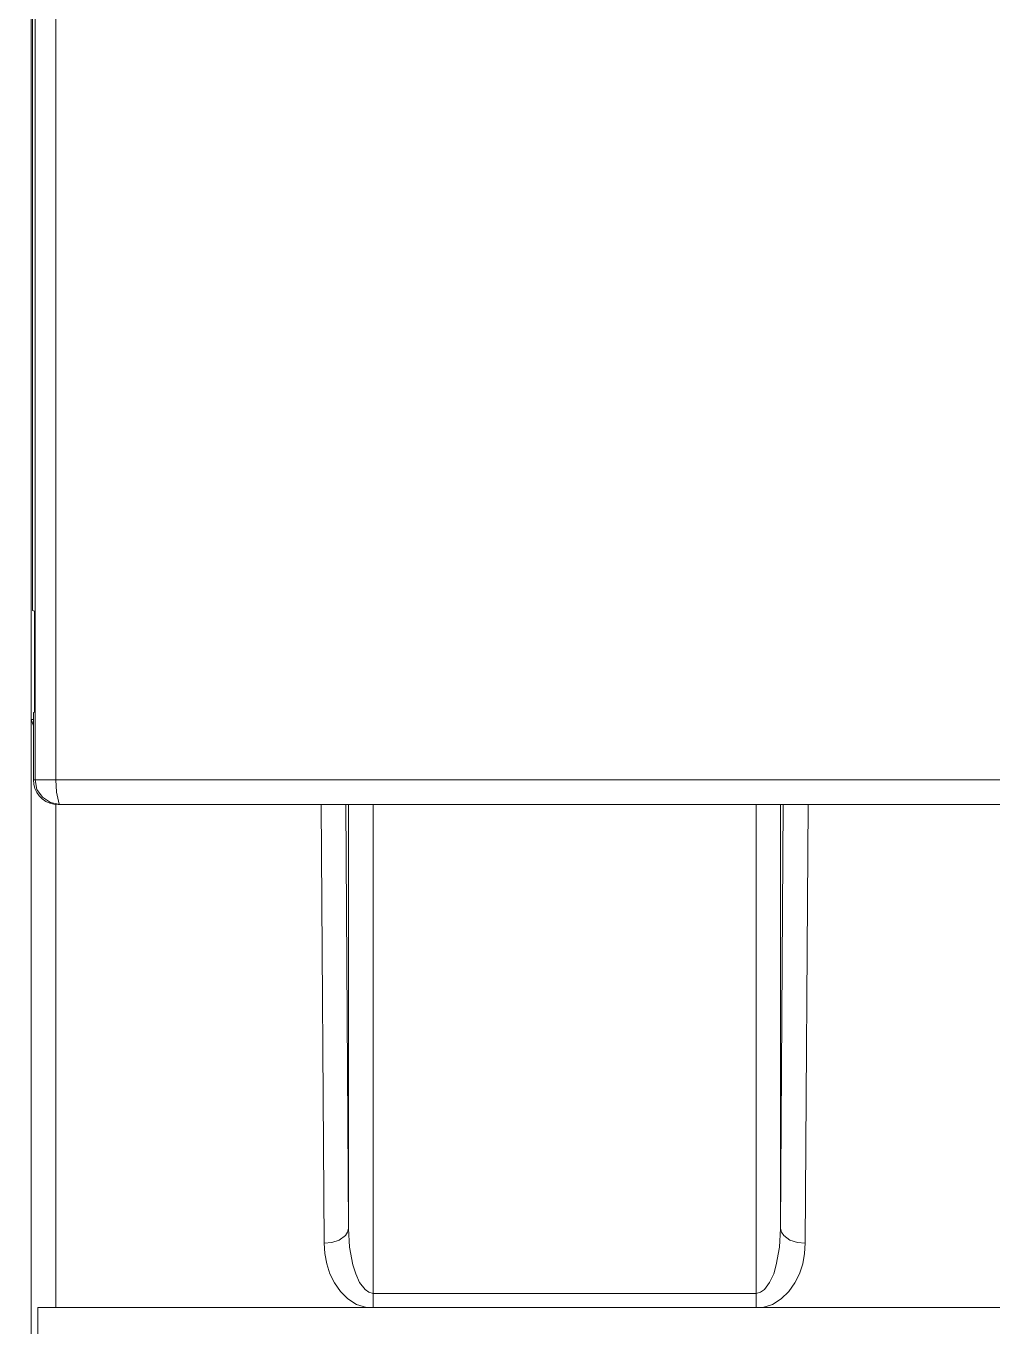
# Model space of a CAD drawing. Header units: millimetres. Extents: x 33157 to 59611, y -29750 to 1750.
# Drawn here: x 54198.87 to 54230.32, y -3188.88 to -3146.6 of the extents above; entities that cross this region are included whole.
import ezdxf

# ---------------------------------------------------------------- set-up
doc = ezdxf.new("R2010")
doc.units = ezdxf.units.MM
doc.layers.add('layer 1', color=7, linetype='Continuous', lineweight=18)

msp = doc.modelspace()

# ---------------------------------------------------------------- linework, layer by layer
at = {"layer": 'layer 1', "lineweight": 9}
for p, q in [((54199.039, -3044.222), (54199.039, -3208.618)), ((54199.086, -3110.424), (54199.086, -3165.612)), ((54199.171, -3110.424), (54199.171, -3171.118)), ((54199.841, -3110.97), (54199.841, -3171.118)), ((54199.152, -3165.631), (54199.152, -3168.912)), ((54199.114, -3168.921), (54199.114, -3171.118)), ((54199.841, -3171.92), (54199.841, -3188.279)), ((54209.358, -3171.92), (54209.358, -3185.705)), ((54210.16, -3171.92), (54210.16, -3188.279)), ((54222.61, -3171.92), (54222.61, -3188.279)), ((54223.412, -3171.92), (54223.412, -3185.705)), ((54199.256, -3188.279), (54199.256, -3189.477))]:
    msp.add_line(p, q, dxfattribs=at)
for points in [[(54199.086, -3165.612), (54199.086, -3165.612), (54199.152, -3165.631), (54199.152, -3165.631)], [(54199.039, -3169.157), (54199.039, -3169.157), (54199.114, -3169.355), (54199.114, -3169.355)], [(54199.114, -3169.157), (54199.114, -3169.157), (54199.039, -3169.157), (54199.039, -3169.157)], [(54199.152, -3168.912), (54199.152, -3168.912), (54199.114, -3168.921), (54199.114, -3168.921)], [(54199.114, -3171.118), (54199.114, -3171.118), (54253.161, -3171.118), (54253.161, -3171.118)], [(54199.916, -3171.92), (54199.916, -3171.92), (54252.359, -3171.92), (54252.359, -3171.92)], [(54199.944, -3171.901), (54199.944, -3171.901), (54199.973, -3171.92), (54199.973, -3171.92)], [(54208.566, -3186.186), (54208.566, -3186.186), (54208.471, -3171.92), (54208.471, -3171.92)], [(54209.358, -3185.705), (54209.358, -3185.705), (54209.273, -3171.92), (54209.273, -3171.92)], [(54223.497, -3171.92), (54223.497, -3171.92), (54223.412, -3185.705), (54223.412, -3185.705)], [(54224.308, -3171.92), (54224.308, -3171.92), (54224.214, -3186.186), (54224.214, -3186.186)], [(54222.61, -3187.817), (54222.61, -3187.817), (54210.16, -3187.817), (54210.16, -3187.817)], [(54199.256, -3188.279), (54199.256, -3188.279), (54251.737, -3188.279), (54251.737, -3188.279)]]:
    msp.add_open_spline(points, degree=3, dxfattribs=at)
for points, knots in [([(54199.114, -3171.118), (54199.114, -3171.118), (54199.124, -3171.26), (54199.124, -3171.26), (54199.124, -3171.26), (54199.162, -3171.392), (54199.162, -3171.392), (54199.162, -3171.392), (54199.218, -3171.524), (54199.218, -3171.524), (54199.218, -3171.524), (54199.303, -3171.637), (54199.303, -3171.637), (54199.303, -3171.637), (54199.397, -3171.731), (54199.397, -3171.731), (54199.397, -3171.731), (54199.52, -3171.816), (54199.52, -3171.816), (54199.52, -3171.816), (54199.643, -3171.873), (54199.643, -3171.873), (54199.643, -3171.873), (54199.775, -3171.91), (54199.775, -3171.91), (54199.775, -3171.91), (54199.916, -3171.92), (54199.916, -3171.92)], [0, 0, 0, 0, 143427.251566, 143427.251566, 143427.251566, 286854.503132, 286854.503132, 286854.503132, 430281.754698, 430281.754698, 430281.754698, 573709.006265, 573709.006265, 573709.006265, 717136.257831, 717136.257831, 717136.257831, 860563.509397, 860563.509397, 860563.509397, 1003990.760963, 1003990.760963, 1003990.760963, 1147418.012529, 1147418.012529, 1147418.012529, 1290845.264095, 1290845.264095, 1290845.264095, 1290845.264095]), ([(54199.171, -3171.118), (54199.171, -3171.118), (54199.228, -3171.429), (54199.228, -3171.429), (54199.228, -3171.429), (54199.407, -3171.684), (54199.407, -3171.684), (54199.407, -3171.684), (54199.662, -3171.854), (54199.662, -3171.854), (54199.662, -3171.854), (54199.973, -3171.92), (54199.973, -3171.92)], [0, 0, 0, 0, 154577.49066, 154577.49066, 154577.49066, 309154.98132, 309154.98132, 309154.98132, 463732.471979, 463732.471979, 463732.471979, 618309.962639, 618309.962639, 618309.962639, 618309.962639]), ([(54199.841, -3171.118), (54199.841, -3171.118), (54199.86, -3171.514), (54199.86, -3171.514), (54199.86, -3171.514), (54199.944, -3171.901), (54199.944, -3171.901)], [0, 0, 0, 0, 174325.878568, 174325.878568, 174325.878568, 348651.757136, 348651.757136, 348651.757136, 348651.757136]), ([(54208.566, -3186.186), (54208.566, -3186.186), (54208.811, -3186.158), (54208.811, -3186.158), (54208.811, -3186.158), (54209.056, -3186.082), (54209.056, -3186.082), (54209.056, -3186.082), (54209.264, -3185.931), (54209.264, -3185.931), (54209.264, -3185.931), (54209.33, -3185.828), (54209.33, -3185.828), (54209.33, -3185.828), (54209.358, -3185.705), (54209.358, -3185.705)], [0, 0, 0, 0, 150350.644138, 150350.644138, 150350.644138, 300701.288277, 300701.288277, 300701.288277, 451051.932415, 451051.932415, 451051.932415, 601402.576553, 601402.576553, 601402.576553, 751753.220691, 751753.220691, 751753.220691, 751753.220691]), ([(54210.16, -3187.817), (54210.16, -3187.817), (54210.018, -3187.779), (54210.018, -3187.779), (54210.018, -3187.779), (54209.895, -3187.695), (54209.895, -3187.695), (54209.895, -3187.695), (54209.716, -3187.459), (54209.716, -3187.459), (54209.716, -3187.459), (54209.594, -3187.185), (54209.594, -3187.185), (54209.594, -3187.185), (54209.499, -3186.893), (54209.499, -3186.893), (54209.499, -3186.893), (54209.396, -3186.309), (54209.396, -3186.309), (54209.396, -3186.309), (54209.358, -3185.705), (54209.358, -3185.705)], [0, 0, 0, 0, 145931.997822, 145931.997822, 145931.997822, 291863.995643, 291863.995643, 291863.995643, 437795.993465, 437795.993465, 437795.993465, 583727.991287, 583727.991287, 583727.991287, 729659.989109, 729659.989109, 729659.989109, 875591.98693, 875591.98693, 875591.98693, 1021523.984752, 1021523.984752, 1021523.984752, 1021523.984752]), ([(54223.412, -3185.705), (54223.412, -3185.705), (54223.374, -3186.309), (54223.374, -3186.309), (54223.374, -3186.309), (54223.27, -3186.893), (54223.27, -3186.893), (54223.27, -3186.893), (54223.185, -3187.185), (54223.185, -3187.185), (54223.185, -3187.185), (54223.053, -3187.459), (54223.053, -3187.459), (54223.053, -3187.459), (54222.884, -3187.695), (54222.884, -3187.695), (54222.884, -3187.695), (54222.761, -3187.779), (54222.761, -3187.779), (54222.761, -3187.779), (54222.61, -3187.817), (54222.61, -3187.817)], [0, 0, 0, 0, 145965.282742, 145965.282742, 145965.282742, 291930.565484, 291930.565484, 291930.565484, 437895.848226, 437895.848226, 437895.848226, 583861.130968, 583861.130968, 583861.130968, 729826.41371, 729826.41371, 729826.41371, 875791.696453, 875791.696453, 875791.696453, 1021756.979195, 1021756.979195, 1021756.979195, 1021756.979195]), ([(54224.214, -3186.186), (54224.214, -3186.186), (54223.959, -3186.158), (54223.959, -3186.158), (54223.959, -3186.158), (54223.714, -3186.082), (54223.714, -3186.082), (54223.714, -3186.082), (54223.516, -3185.931), (54223.516, -3185.931), (54223.516, -3185.931), (54223.44, -3185.828), (54223.44, -3185.828), (54223.44, -3185.828), (54223.412, -3185.705), (54223.412, -3185.705)], [0, 0, 0, 0, 150390.19041, 150390.19041, 150390.19041, 300780.380819, 300780.380819, 300780.380819, 451170.571229, 451170.571229, 451170.571229, 601560.761639, 601560.761639, 601560.761639, 751950.952049, 751950.952049, 751950.952049, 751950.952049]), ([(54209.943, -3188.279), (54209.943, -3188.279), (54209.622, -3188.175), (54209.622, -3188.175), (54209.622, -3188.175), (54209.339, -3187.996), (54209.339, -3187.996), (54209.339, -3187.996), (54209.094, -3187.761), (54209.094, -3187.761), (54209.094, -3187.761), (54208.905, -3187.478), (54208.905, -3187.478), (54208.905, -3187.478), (54208.754, -3187.176), (54208.754, -3187.176), (54208.754, -3187.176), (54208.65, -3186.855), (54208.65, -3186.855), (54208.65, -3186.855), (54208.584, -3186.525), (54208.584, -3186.525), (54208.584, -3186.525), (54208.566, -3186.186), (54208.566, -3186.186)], [0, 0, 0, 0, 144751.066828, 144751.066828, 144751.066828, 289502.133656, 289502.133656, 289502.133656, 434253.200484, 434253.200484, 434253.200484, 579004.267312, 579004.267312, 579004.267312, 723755.334139, 723755.334139, 723755.334139, 868506.400967, 868506.400967, 868506.400967, 1013257.467795, 1013257.467795, 1013257.467795, 1158008.534623, 1158008.534623, 1158008.534623, 1158008.534623]), ([(54224.214, -3186.186), (54224.214, -3186.186), (54224.185, -3186.525), (54224.185, -3186.525), (54224.185, -3186.525), (54224.129, -3186.855), (54224.129, -3186.855), (54224.129, -3186.855), (54224.025, -3187.176), (54224.025, -3187.176), (54224.025, -3187.176), (54223.874, -3187.478), (54223.874, -3187.478), (54223.874, -3187.478), (54223.676, -3187.761), (54223.676, -3187.761), (54223.676, -3187.761), (54223.431, -3187.996), (54223.431, -3187.996), (54223.431, -3187.996), (54223.148, -3188.175), (54223.148, -3188.175), (54223.148, -3188.175), (54222.827, -3188.279), (54222.827, -3188.279)], [0, 0, 0, 0, 144788.609215, 144788.609215, 144788.609215, 289577.21843, 289577.21843, 289577.21843, 434365.827645, 434365.827645, 434365.827645, 579154.43686, 579154.43686, 579154.43686, 723943.046075, 723943.046075, 723943.046075, 868731.65529, 868731.65529, 868731.65529, 1013520.264505, 1013520.264505, 1013520.264505, 1158308.87372, 1158308.87372, 1158308.87372, 1158308.87372])]:
    msp.add_open_spline(points, degree=3, knots=knots, dxfattribs=at)

doc.saveas('drawing.dxf')
